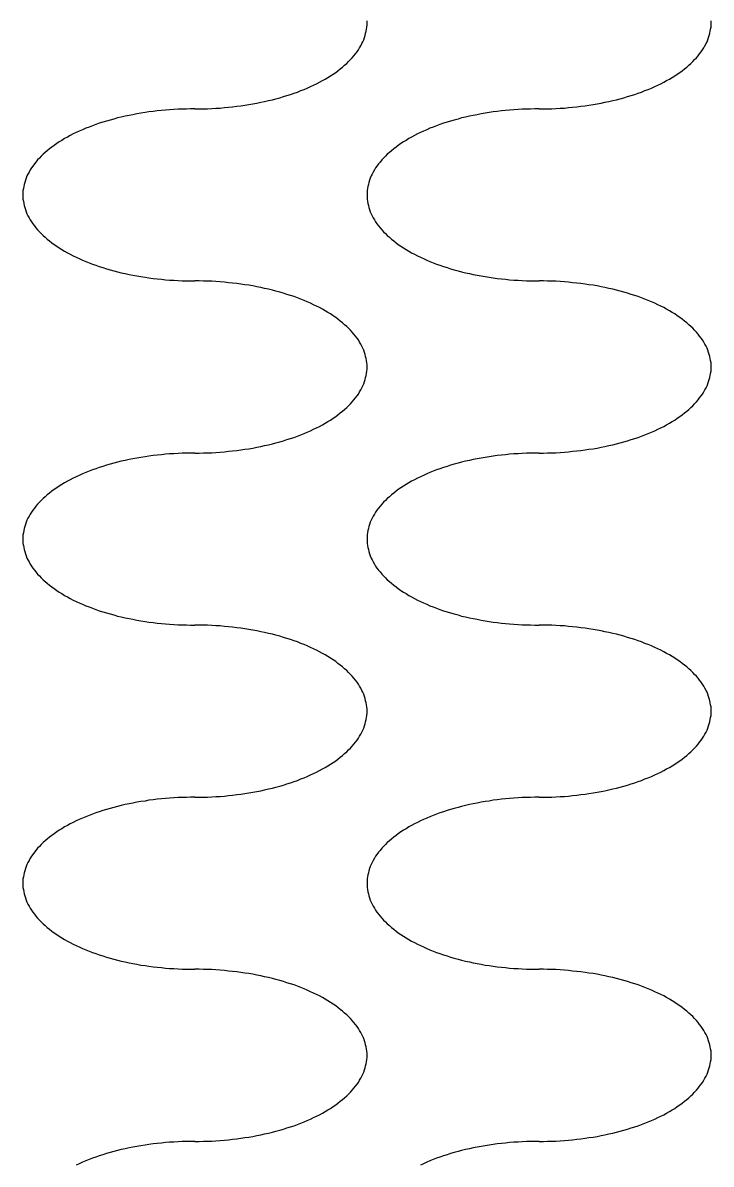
# Model space of a CAD drawing. Extents: x 0 to 40, y 0 to 70.
# Drawn here: x 29.6 to 30, y 50.587 to 51.25 of the extents above; entities that cross this region are included whole.
import ezdxf

# ---------------------------------------------------------------- set-up
doc = ezdxf.new("R2010")
doc.units = 0
doc.layers.add('AL_FOIL', color=2, linetype='CONTINUOUS')

msp = doc.modelspace()

# ---------------------------------------------------------------- linework, layer by layer
at = {"layer": 'AL_FOIL'}
for points in [[(29.7, 51.2, 0), (29.7025, 51.2, 0), (29.7049, 51.2001, 0), (29.7074, 51.2001, 0), (29.7098, 51.2002, 0), (29.7122, 51.2004, 0), (29.7147, 51.2005, 0), (29.7171, 51.2007, 0), (29.7195, 51.201, 0), (29.7219, 51.2012, 0), (29.7243, 51.2015, 0), (29.7267, 51.2018, 0), (29.729, 51.2022, 0), (29.7314, 51.2025, 0), (29.7337, 51.2029, 0), (29.736, 51.2034, 0), (29.7383, 51.2038, 0), (29.7405, 51.2043, 0), (29.7428, 51.2048, 0), (29.745, 51.2053, 0), (29.7471, 51.2059, 0), (29.7493, 51.2065, 0), (29.7514, 51.2071, 0), (29.7535, 51.2078, 0), (29.7556, 51.2084, 0), (29.7576, 51.2091, 0), (29.7596, 51.2098, 0), (29.7615, 51.2106, 0), (29.7634, 51.2113, 0), (29.7653, 51.2121, 0), (29.7672, 51.213, 0), (29.769, 51.2138, 0), (29.7707, 51.2146, 0), (29.7724, 51.2155, 0), (29.7741, 51.2164, 0), (29.7757, 51.2173, 0), (29.7773, 51.2183, 0), (29.7788, 51.2192, 0), (29.7803, 51.2202, 0), (29.7818, 51.2212, 0), (29.7831, 51.2222, 0), (29.7845, 51.2233, 0), (29.7858, 51.2243, 0), (29.787, 51.2254, 0), (29.7882, 51.2264, 0), (29.7893, 51.2275, 0), (29.7904, 51.2286, 0), (29.7914, 51.2297, 0), (29.7924, 51.2309, 0), (29.7933, 51.232, 0), (29.7942, 51.2332, 0), (29.795, 51.2343, 0), (29.7957, 51.2355, 0), (29.7964, 51.2367, 0), (29.797, 51.2379, 0), (29.7976, 51.239, 0), (29.7981, 51.2402, 0), (29.7985, 51.2415, 0), (29.7989, 51.2427, 0), (29.7992, 51.2439, 0), (29.7995, 51.2451, 0), (29.7997, 51.2463, 0), (29.7999, 51.2475, 0), (29.8, 51.2488, 0), (29.8, 51.25, 0), (29.8, 51.2512, 0)], [(29.9, 51.2, 0), (29.9025, 51.2, 0), (29.9049, 51.2001, 0), (29.9074, 51.2001, 0), (29.9098, 51.2002, 0), (29.9122, 51.2004, 0), (29.9147, 51.2005, 0), (29.9171, 51.2007, 0), (29.9195, 51.201, 0), (29.9219, 51.2012, 0), (29.9243, 51.2015, 0), (29.9267, 51.2018, 0), (29.929, 51.2022, 0), (29.9314, 51.2025, 0), (29.9337, 51.2029, 0), (29.936, 51.2034, 0), (29.9383, 51.2038, 0), (29.9405, 51.2043, 0), (29.9428, 51.2048, 0), (29.945, 51.2053, 0), (29.9471, 51.2059, 0), (29.9493, 51.2065, 0), (29.9514, 51.2071, 0), (29.9535, 51.2078, 0), (29.9556, 51.2084, 0), (29.9576, 51.2091, 0), (29.9596, 51.2098, 0), (29.9615, 51.2106, 0), (29.9634, 51.2113, 0), (29.9653, 51.2121, 0), (29.9672, 51.213, 0), (29.969, 51.2138, 0), (29.9707, 51.2146, 0), (29.9724, 51.2155, 0), (29.9741, 51.2164, 0), (29.9757, 51.2173, 0), (29.9773, 51.2183, 0), (29.9788, 51.2192, 0), (29.9803, 51.2202, 0), (29.9818, 51.2212, 0), (29.9831, 51.2222, 0), (29.9845, 51.2233, 0), (29.9858, 51.2243, 0), (29.987, 51.2254, 0), (29.9882, 51.2264, 0), (29.9893, 51.2275, 0), (29.9904, 51.2286, 0), (29.9914, 51.2297, 0), (29.9924, 51.2309, 0), (29.9933, 51.232, 0), (29.9942, 51.2332, 0), (29.995, 51.2343, 0), (29.9957, 51.2355, 0), (29.9964, 51.2367, 0), (29.997, 51.2379, 0), (29.9976, 51.239, 0), (29.9981, 51.2402, 0), (29.9985, 51.2415, 0), (29.9989, 51.2427, 0), (29.9992, 51.2439, 0), (29.9995, 51.2451, 0), (29.9997, 51.2463, 0), (29.9999, 51.2475, 0), (30, 51.2488, 0), (30, 51.25, 0), (30, 51.2512, 0)], [(29.7, 51.2, 0), (29.6975, 51.2, 0), (29.6951, 51.1999, 0), (29.6926, 51.1999, 0), (29.6902, 51.1998, 0), (29.6878, 51.1996, 0), (29.6853, 51.1995, 0), (29.6829, 51.1993, 0), (29.6805, 51.199, 0), (29.6781, 51.1988, 0), (29.6757, 51.1985, 0), (29.6733, 51.1982, 0), (29.671, 51.1978, 0), (29.6686, 51.1975, 0), (29.6663, 51.1971, 0), (29.664, 51.1966, 0), (29.6617, 51.1962, 0), (29.6595, 51.1957, 0), (29.6572, 51.1952, 0), (29.655, 51.1947, 0), (29.6529, 51.1941, 0), (29.6507, 51.1935, 0), (29.6486, 51.1929, 0), (29.6465, 51.1922, 0), (29.6444, 51.1916, 0), (29.6424, 51.1909, 0), (29.6404, 51.1902, 0), (29.6385, 51.1894, 0), (29.6366, 51.1887, 0), (29.6347, 51.1879, 0), (29.6328, 51.187, 0), (29.631, 51.1862, 0), (29.6293, 51.1854, 0), (29.6276, 51.1845, 0), (29.6259, 51.1836, 0), (29.6243, 51.1827, 0), (29.6227, 51.1817, 0), (29.6212, 51.1808, 0), (29.6197, 51.1798, 0), (29.6182, 51.1788, 0), (29.6169, 51.1778, 0), (29.6155, 51.1767, 0), (29.6142, 51.1757, 0), (29.613, 51.1746, 0), (29.6118, 51.1736, 0), (29.6107, 51.1725, 0), (29.6096, 51.1714, 0), (29.6086, 51.1703, 0), (29.6076, 51.1691, 0), (29.6067, 51.168, 0), (29.6058, 51.1668, 0), (29.605, 51.1657, 0), (29.6043, 51.1645, 0), (29.6036, 51.1633, 0), (29.603, 51.1621, 0), (29.6024, 51.161, 0), (29.6019, 51.1598, 0), (29.6015, 51.1585, 0), (29.6011, 51.1573, 0), (29.6008, 51.1561, 0), (29.6005, 51.1549, 0), (29.6003, 51.1537, 0), (29.6001, 51.1525, 0), (29.6, 51.1512, 0), (29.6, 51.15, 0), (29.6, 51.1488, 0), (29.6001, 51.1475, 0), (29.6003, 51.1463, 0), (29.6005, 51.1451, 0), (29.6008, 51.1439, 0), (29.6011, 51.1427, 0), (29.6015, 51.1415, 0), (29.6019, 51.1402, 0), (29.6024, 51.139, 0), (29.603, 51.1379, 0), (29.6036, 51.1367, 0), (29.6043, 51.1355, 0), (29.605, 51.1343, 0), (29.6058, 51.1332, 0), (29.6067, 51.132, 0), (29.6076, 51.1309, 0), (29.6086, 51.1297, 0), (29.6096, 51.1286, 0), (29.6107, 51.1275, 0), (29.6118, 51.1264, 0), (29.613, 51.1254, 0), (29.6142, 51.1243, 0), (29.6155, 51.1233, 0), (29.6169, 51.1222, 0), (29.6182, 51.1212, 0), (29.6197, 51.1202, 0), (29.6212, 51.1192, 0), (29.6227, 51.1183, 0), (29.6243, 51.1173, 0), (29.6259, 51.1164, 0), (29.6276, 51.1155, 0), (29.6293, 51.1146, 0), (29.631, 51.1138, 0), (29.6328, 51.113, 0), (29.6347, 51.1121, 0), (29.6366, 51.1113, 0), (29.6385, 51.1106, 0), (29.6404, 51.1098, 0), (29.6424, 51.1091, 0), (29.6444, 51.1084, 0), (29.6465, 51.1078, 0), (29.6486, 51.1071, 0), (29.6507, 51.1065, 0), (29.6529, 51.1059, 0), (29.655, 51.1053, 0), (29.6572, 51.1048, 0), (29.6595, 51.1043, 0), (29.6617, 51.1038, 0), (29.664, 51.1034, 0), (29.6663, 51.1029, 0), (29.6686, 51.1025, 0), (29.671, 51.1022, 0), (29.6733, 51.1018, 0), (29.6757, 51.1015, 0), (29.6781, 51.1012, 0), (29.6805, 51.101, 0), (29.6829, 51.1007, 0), (29.6853, 51.1005, 0), (29.6878, 51.1004, 0), (29.6902, 51.1002, 0), (29.6926, 51.1001, 0), (29.6951, 51.1001, 0), (29.6975, 51.1, 0), (29.7, 51.1, 0)], [(29.9, 51.2, 0), (29.8975, 51.2, 0), (29.8951, 51.1999, 0), (29.8926, 51.1999, 0), (29.8902, 51.1998, 0), (29.8878, 51.1996, 0), (29.8853, 51.1995, 0), (29.8829, 51.1993, 0), (29.8805, 51.199, 0), (29.8781, 51.1988, 0), (29.8757, 51.1985, 0), (29.8733, 51.1982, 0), (29.871, 51.1978, 0), (29.8686, 51.1975, 0), (29.8663, 51.1971, 0), (29.864, 51.1966, 0), (29.8617, 51.1962, 0), (29.8595, 51.1957, 0), (29.8572, 51.1952, 0), (29.855, 51.1947, 0), (29.8529, 51.1941, 0), (29.8507, 51.1935, 0), (29.8486, 51.1929, 0), (29.8465, 51.1922, 0), (29.8444, 51.1916, 0), (29.8424, 51.1909, 0), (29.8404, 51.1902, 0), (29.8385, 51.1894, 0), (29.8366, 51.1887, 0), (29.8347, 51.1879, 0), (29.8328, 51.187, 0), (29.831, 51.1862, 0), (29.8293, 51.1854, 0), (29.8276, 51.1845, 0), (29.8259, 51.1836, 0), (29.8243, 51.1827, 0), (29.8227, 51.1817, 0), (29.8212, 51.1808, 0), (29.8197, 51.1798, 0), (29.8182, 51.1788, 0), (29.8169, 51.1778, 0), (29.8155, 51.1767, 0), (29.8142, 51.1757, 0), (29.813, 51.1746, 0), (29.8118, 51.1736, 0), (29.8107, 51.1725, 0), (29.8096, 51.1714, 0), (29.8086, 51.1703, 0), (29.8076, 51.1691, 0), (29.8067, 51.168, 0), (29.8058, 51.1668, 0), (29.805, 51.1657, 0), (29.8043, 51.1645, 0), (29.8036, 51.1633, 0), (29.803, 51.1621, 0), (29.8024, 51.161, 0), (29.8019, 51.1598, 0), (29.8015, 51.1585, 0), (29.8011, 51.1573, 0), (29.8008, 51.1561, 0), (29.8005, 51.1549, 0), (29.8003, 51.1537, 0), (29.8001, 51.1525, 0), (29.8, 51.1512, 0), (29.8, 51.15, 0), (29.8, 51.1488, 0), (29.8001, 51.1475, 0), (29.8003, 51.1463, 0), (29.8005, 51.1451, 0), (29.8008, 51.1439, 0), (29.8011, 51.1427, 0), (29.8015, 51.1415, 0), (29.8019, 51.1402, 0), (29.8024, 51.139, 0), (29.803, 51.1379, 0), (29.8036, 51.1367, 0), (29.8043, 51.1355, 0), (29.805, 51.1343, 0), (29.8058, 51.1332, 0), (29.8067, 51.132, 0), (29.8076, 51.1309, 0), (29.8086, 51.1297, 0), (29.8096, 51.1286, 0), (29.8107, 51.1275, 0), (29.8118, 51.1264, 0), (29.813, 51.1254, 0), (29.8142, 51.1243, 0), (29.8155, 51.1233, 0), (29.8169, 51.1222, 0), (29.8182, 51.1212, 0), (29.8197, 51.1202, 0), (29.8212, 51.1192, 0), (29.8227, 51.1183, 0), (29.8243, 51.1173, 0), (29.8259, 51.1164, 0), (29.8276, 51.1155, 0), (29.8293, 51.1146, 0), (29.831, 51.1138, 0), (29.8328, 51.113, 0), (29.8347, 51.1121, 0), (29.8366, 51.1113, 0), (29.8385, 51.1106, 0), (29.8404, 51.1098, 0), (29.8424, 51.1091, 0), (29.8444, 51.1084, 0), (29.8465, 51.1078, 0), (29.8486, 51.1071, 0), (29.8507, 51.1065, 0), (29.8529, 51.1059, 0), (29.855, 51.1053, 0), (29.8572, 51.1048, 0), (29.8595, 51.1043, 0), (29.8617, 51.1038, 0), (29.864, 51.1034, 0), (29.8663, 51.1029, 0), (29.8686, 51.1025, 0), (29.871, 51.1022, 0), (29.8733, 51.1018, 0), (29.8757, 51.1015, 0), (29.8781, 51.1012, 0), (29.8805, 51.101, 0), (29.8829, 51.1007, 0), (29.8853, 51.1005, 0), (29.8878, 51.1004, 0), (29.8902, 51.1002, 0), (29.8926, 51.1001, 0), (29.8951, 51.1001, 0), (29.8975, 51.1, 0), (29.9, 51.1, 0)], [(29.7, 51, 0), (29.7025, 51, 0), (29.7049, 51.0001, 0), (29.7074, 51.0001, 0), (29.7098, 51.0002, 0), (29.7122, 51.0004, 0), (29.7147, 51.0005, 0), (29.7171, 51.0007, 0), (29.7195, 51.001, 0), (29.7219, 51.0012, 0), (29.7243, 51.0015, 0), (29.7267, 51.0018, 0), (29.729, 51.0022, 0), (29.7314, 51.0025, 0), (29.7337, 51.0029, 0), (29.736, 51.0034, 0), (29.7383, 51.0038, 0), (29.7405, 51.0043, 0), (29.7428, 51.0048, 0), (29.745, 51.0053, 0), (29.7471, 51.0059, 0), (29.7493, 51.0065, 0), (29.7514, 51.0071, 0), (29.7535, 51.0078, 0), (29.7556, 51.0084, 0), (29.7576, 51.0091, 0), (29.7596, 51.0098, 0), (29.7615, 51.0106, 0), (29.7634, 51.0113, 0), (29.7653, 51.0121, 0), (29.7672, 51.013, 0), (29.769, 51.0138, 0), (29.7707, 51.0146, 0), (29.7724, 51.0155, 0), (29.7741, 51.0164, 0), (29.7757, 51.0173, 0), (29.7773, 51.0183, 0), (29.7788, 51.0192, 0), (29.7803, 51.0202, 0), (29.7818, 51.0212, 0), (29.7831, 51.0222, 0), (29.7845, 51.0233, 0), (29.7858, 51.0243, 0), (29.787, 51.0254, 0), (29.7882, 51.0264, 0), (29.7893, 51.0275, 0), (29.7904, 51.0286, 0), (29.7914, 51.0297, 0), (29.7924, 51.0309, 0), (29.7933, 51.032, 0), (29.7942, 51.0332, 0), (29.795, 51.0343, 0), (29.7957, 51.0355, 0), (29.7964, 51.0367, 0), (29.797, 51.0379, 0), (29.7976, 51.039, 0), (29.7981, 51.0402, 0), (29.7985, 51.0415, 0), (29.7989, 51.0427, 0), (29.7992, 51.0439, 0), (29.7995, 51.0451, 0), (29.7997, 51.0463, 0), (29.7999, 51.0475, 0), (29.8, 51.0488, 0), (29.8, 51.05, 0), (29.8, 51.0512, 0), (29.7999, 51.0525, 0), (29.7997, 51.0537, 0), (29.7995, 51.0549, 0), (29.7992, 51.0561, 0), (29.7989, 51.0573, 0), (29.7985, 51.0585, 0), (29.7981, 51.0598, 0), (29.7976, 51.061, 0), (29.797, 51.0621, 0), (29.7964, 51.0633, 0), (29.7957, 51.0645, 0), (29.795, 51.0657, 0), (29.7942, 51.0668, 0), (29.7933, 51.068, 0), (29.7924, 51.0691, 0), (29.7914, 51.0703, 0), (29.7904, 51.0714, 0), (29.7893, 51.0725, 0), (29.7882, 51.0736, 0), (29.787, 51.0746, 0), (29.7858, 51.0757, 0), (29.7845, 51.0767, 0), (29.7831, 51.0778, 0), (29.7818, 51.0788, 0), (29.7803, 51.0798, 0), (29.7788, 51.0808, 0), (29.7773, 51.0817, 0), (29.7757, 51.0827, 0), (29.7741, 51.0836, 0), (29.7724, 51.0845, 0), (29.7707, 51.0854, 0), (29.769, 51.0862, 0), (29.7672, 51.087, 0), (29.7653, 51.0879, 0), (29.7634, 51.0887, 0), (29.7615, 51.0894, 0), (29.7596, 51.0902, 0), (29.7576, 51.0909, 0), (29.7556, 51.0916, 0), (29.7535, 51.0922, 0), (29.7514, 51.0929, 0), (29.7493, 51.0935, 0), (29.7471, 51.0941, 0), (29.745, 51.0947, 0), (29.7428, 51.0952, 0), (29.7405, 51.0957, 0), (29.7383, 51.0962, 0), (29.736, 51.0966, 0), (29.7337, 51.0971, 0), (29.7314, 51.0975, 0), (29.729, 51.0978, 0), (29.7267, 51.0982, 0), (29.7243, 51.0985, 0), (29.7219, 51.0988, 0), (29.7195, 51.099, 0), (29.7171, 51.0993, 0), (29.7147, 51.0995, 0), (29.7122, 51.0996, 0), (29.7098, 51.0998, 0), (29.7074, 51.0999, 0), (29.7049, 51.0999, 0), (29.7025, 51.1, 0), (29.7, 51.1, 0)], [(29.9, 51, 0), (29.9025, 51, 0), (29.9049, 51.0001, 0), (29.9074, 51.0001, 0), (29.9098, 51.0002, 0), (29.9122, 51.0004, 0), (29.9147, 51.0005, 0), (29.9171, 51.0007, 0), (29.9195, 51.001, 0), (29.9219, 51.0012, 0), (29.9243, 51.0015, 0), (29.9267, 51.0018, 0), (29.929, 51.0022, 0), (29.9314, 51.0025, 0), (29.9337, 51.0029, 0), (29.936, 51.0034, 0), (29.9383, 51.0038, 0), (29.9405, 51.0043, 0), (29.9428, 51.0048, 0), (29.945, 51.0053, 0), (29.9471, 51.0059, 0), (29.9493, 51.0065, 0), (29.9514, 51.0071, 0), (29.9535, 51.0078, 0), (29.9556, 51.0084, 0), (29.9576, 51.0091, 0), (29.9596, 51.0098, 0), (29.9615, 51.0106, 0), (29.9634, 51.0113, 0), (29.9653, 51.0121, 0), (29.9672, 51.013, 0), (29.969, 51.0138, 0), (29.9707, 51.0146, 0), (29.9724, 51.0155, 0), (29.9741, 51.0164, 0), (29.9757, 51.0173, 0), (29.9773, 51.0183, 0), (29.9788, 51.0192, 0), (29.9803, 51.0202, 0), (29.9818, 51.0212, 0), (29.9831, 51.0222, 0), (29.9845, 51.0233, 0), (29.9858, 51.0243, 0), (29.987, 51.0254, 0), (29.9882, 51.0264, 0), (29.9893, 51.0275, 0), (29.9904, 51.0286, 0), (29.9914, 51.0297, 0), (29.9924, 51.0309, 0), (29.9933, 51.032, 0), (29.9942, 51.0332, 0), (29.995, 51.0343, 0), (29.9957, 51.0355, 0), (29.9964, 51.0367, 0), (29.997, 51.0379, 0), (29.9976, 51.039, 0), (29.9981, 51.0402, 0), (29.9985, 51.0415, 0), (29.9989, 51.0427, 0), (29.9992, 51.0439, 0), (29.9995, 51.0451, 0), (29.9997, 51.0463, 0), (29.9999, 51.0475, 0), (30, 51.0488, 0), (30, 51.05, 0), (30, 51.0512, 0), (29.9999, 51.0525, 0), (29.9997, 51.0537, 0), (29.9995, 51.0549, 0), (29.9992, 51.0561, 0), (29.9989, 51.0573, 0), (29.9985, 51.0585, 0), (29.9981, 51.0598, 0), (29.9976, 51.061, 0), (29.997, 51.0621, 0), (29.9964, 51.0633, 0), (29.9957, 51.0645, 0), (29.995, 51.0657, 0), (29.9942, 51.0668, 0), (29.9933, 51.068, 0), (29.9924, 51.0691, 0), (29.9914, 51.0703, 0), (29.9904, 51.0714, 0), (29.9893, 51.0725, 0), (29.9882, 51.0736, 0), (29.987, 51.0746, 0), (29.9858, 51.0757, 0), (29.9845, 51.0767, 0), (29.9831, 51.0778, 0), (29.9818, 51.0788, 0), (29.9803, 51.0798, 0), (29.9788, 51.0808, 0), (29.9773, 51.0817, 0), (29.9757, 51.0827, 0), (29.9741, 51.0836, 0), (29.9724, 51.0845, 0), (29.9707, 51.0854, 0), (29.969, 51.0862, 0), (29.9672, 51.087, 0), (29.9653, 51.0879, 0), (29.9634, 51.0887, 0), (29.9615, 51.0894, 0), (29.9596, 51.0902, 0), (29.9576, 51.0909, 0), (29.9556, 51.0916, 0), (29.9535, 51.0922, 0), (29.9514, 51.0929, 0), (29.9493, 51.0935, 0), (29.9471, 51.0941, 0), (29.945, 51.0947, 0), (29.9428, 51.0952, 0), (29.9405, 51.0957, 0), (29.9383, 51.0962, 0), (29.936, 51.0966, 0), (29.9337, 51.0971, 0), (29.9314, 51.0975, 0), (29.929, 51.0978, 0), (29.9267, 51.0982, 0), (29.9243, 51.0985, 0), (29.9219, 51.0988, 0), (29.9195, 51.099, 0), (29.9171, 51.0993, 0), (29.9147, 51.0995, 0), (29.9122, 51.0996, 0), (29.9098, 51.0998, 0), (29.9074, 51.0999, 0), (29.9049, 51.0999, 0), (29.9025, 51.1, 0), (29.9, 51.1, 0)], [(29.7, 51, 0), (29.6975, 51, 0), (29.6951, 50.9999, 0), (29.6926, 50.9999, 0), (29.6902, 50.9998, 0), (29.6878, 50.9996, 0), (29.6853, 50.9995, 0), (29.6829, 50.9993, 0), (29.6805, 50.999, 0), (29.6781, 50.9988, 0), (29.6757, 50.9985, 0), (29.6733, 50.9982, 0), (29.671, 50.9978, 0), (29.6686, 50.9975, 0), (29.6663, 50.9971, 0), (29.664, 50.9966, 0), (29.6617, 50.9962, 0), (29.6595, 50.9957, 0), (29.6572, 50.9952, 0), (29.655, 50.9947, 0), (29.6529, 50.9941, 0), (29.6507, 50.9935, 0), (29.6486, 50.9929, 0), (29.6465, 50.9922, 0), (29.6444, 50.9916, 0), (29.6424, 50.9909, 0), (29.6404, 50.9902, 0), (29.6385, 50.9894, 0), (29.6366, 50.9887, 0), (29.6347, 50.9879, 0), (29.6328, 50.987, 0), (29.631, 50.9862, 0), (29.6293, 50.9854, 0), (29.6276, 50.9845, 0), (29.6259, 50.9836, 0), (29.6243, 50.9827, 0), (29.6227, 50.9817, 0), (29.6212, 50.9808, 0), (29.6197, 50.9798, 0), (29.6182, 50.9788, 0), (29.6169, 50.9778, 0), (29.6155, 50.9767, 0), (29.6142, 50.9757, 0), (29.613, 50.9746, 0), (29.6118, 50.9736, 0), (29.6107, 50.9725, 0), (29.6096, 50.9714, 0), (29.6086, 50.9703, 0), (29.6076, 50.9691, 0), (29.6067, 50.968, 0), (29.6058, 50.9668, 0), (29.605, 50.9657, 0), (29.6043, 50.9645, 0), (29.6036, 50.9633, 0), (29.603, 50.9621, 0), (29.6024, 50.961, 0), (29.6019, 50.9598, 0), (29.6015, 50.9585, 0), (29.6011, 50.9573, 0), (29.6008, 50.9561, 0), (29.6005, 50.9549, 0), (29.6003, 50.9537, 0), (29.6001, 50.9525, 0), (29.6, 50.9512, 0), (29.6, 50.95, 0), (29.6, 50.9488, 0), (29.6001, 50.9475, 0), (29.6003, 50.9463, 0), (29.6005, 50.9451, 0), (29.6008, 50.9439, 0), (29.6011, 50.9427, 0), (29.6015, 50.9415, 0), (29.6019, 50.9402, 0), (29.6024, 50.939, 0), (29.603, 50.9379, 0), (29.6036, 50.9367, 0), (29.6043, 50.9355, 0), (29.605, 50.9343, 0), (29.6058, 50.9332, 0), (29.6067, 50.932, 0), (29.6076, 50.9309, 0), (29.6086, 50.9297, 0), (29.6096, 50.9286, 0), (29.6107, 50.9275, 0), (29.6118, 50.9264, 0), (29.613, 50.9254, 0), (29.6142, 50.9243, 0), (29.6155, 50.9233, 0), (29.6169, 50.9222, 0), (29.6182, 50.9212, 0), (29.6197, 50.9202, 0), (29.6212, 50.9192, 0), (29.6227, 50.9183, 0), (29.6243, 50.9173, 0), (29.6259, 50.9164, 0), (29.6276, 50.9155, 0), (29.6293, 50.9146, 0), (29.631, 50.9138, 0), (29.6328, 50.913, 0), (29.6347, 50.9121, 0), (29.6366, 50.9113, 0), (29.6385, 50.9106, 0), (29.6404, 50.9098, 0), (29.6424, 50.9091, 0), (29.6444, 50.9084, 0), (29.6465, 50.9078, 0), (29.6486, 50.9071, 0), (29.6507, 50.9065, 0), (29.6529, 50.9059, 0), (29.655, 50.9053, 0), (29.6572, 50.9048, 0), (29.6595, 50.9043, 0), (29.6617, 50.9038, 0), (29.664, 50.9034, 0), (29.6663, 50.9029, 0), (29.6686, 50.9025, 0), (29.671, 50.9022, 0), (29.6733, 50.9018, 0), (29.6757, 50.9015, 0), (29.6781, 50.9012, 0), (29.6805, 50.901, 0), (29.6829, 50.9007, 0), (29.6853, 50.9005, 0), (29.6878, 50.9004, 0), (29.6902, 50.9002, 0), (29.6926, 50.9001, 0), (29.6951, 50.9001, 0), (29.6975, 50.9, 0), (29.7, 50.9, 0)], [(29.9, 51, 0), (29.8975, 51, 0), (29.8951, 50.9999, 0), (29.8926, 50.9999, 0), (29.8902, 50.9998, 0), (29.8878, 50.9996, 0), (29.8853, 50.9995, 0), (29.8829, 50.9993, 0), (29.8805, 50.999, 0), (29.8781, 50.9988, 0), (29.8757, 50.9985, 0), (29.8733, 50.9982, 0), (29.871, 50.9978, 0), (29.8686, 50.9975, 0), (29.8663, 50.9971, 0), (29.864, 50.9966, 0), (29.8617, 50.9962, 0), (29.8595, 50.9957, 0), (29.8572, 50.9952, 0), (29.855, 50.9947, 0), (29.8529, 50.9941, 0), (29.8507, 50.9935, 0), (29.8486, 50.9929, 0), (29.8465, 50.9922, 0), (29.8444, 50.9916, 0), (29.8424, 50.9909, 0), (29.8404, 50.9902, 0), (29.8385, 50.9894, 0), (29.8366, 50.9887, 0), (29.8347, 50.9879, 0), (29.8328, 50.987, 0), (29.831, 50.9862, 0), (29.8293, 50.9854, 0), (29.8276, 50.9845, 0), (29.8259, 50.9836, 0), (29.8243, 50.9827, 0), (29.8227, 50.9817, 0), (29.8212, 50.9808, 0), (29.8197, 50.9798, 0), (29.8182, 50.9788, 0), (29.8169, 50.9778, 0), (29.8155, 50.9767, 0), (29.8142, 50.9757, 0), (29.813, 50.9746, 0), (29.8118, 50.9736, 0), (29.8107, 50.9725, 0), (29.8096, 50.9714, 0), (29.8086, 50.9703, 0), (29.8076, 50.9691, 0), (29.8067, 50.968, 0), (29.8058, 50.9668, 0), (29.805, 50.9657, 0), (29.8043, 50.9645, 0), (29.8036, 50.9633, 0), (29.803, 50.9621, 0), (29.8024, 50.961, 0), (29.8019, 50.9598, 0), (29.8015, 50.9585, 0), (29.8011, 50.9573, 0), (29.8008, 50.9561, 0), (29.8005, 50.9549, 0), (29.8003, 50.9537, 0), (29.8001, 50.9525, 0), (29.8, 50.9512, 0), (29.8, 50.95, 0), (29.8, 50.9488, 0), (29.8001, 50.9475, 0), (29.8003, 50.9463, 0), (29.8005, 50.9451, 0), (29.8008, 50.9439, 0), (29.8011, 50.9427, 0), (29.8015, 50.9415, 0), (29.8019, 50.9402, 0), (29.8024, 50.939, 0), (29.803, 50.9379, 0), (29.8036, 50.9367, 0), (29.8043, 50.9355, 0), (29.805, 50.9343, 0), (29.8058, 50.9332, 0), (29.8067, 50.932, 0), (29.8076, 50.9309, 0), (29.8086, 50.9297, 0), (29.8096, 50.9286, 0), (29.8107, 50.9275, 0), (29.8118, 50.9264, 0), (29.813, 50.9254, 0), (29.8142, 50.9243, 0), (29.8155, 50.9233, 0), (29.8169, 50.9222, 0), (29.8182, 50.9212, 0), (29.8197, 50.9202, 0), (29.8212, 50.9192, 0), (29.8227, 50.9183, 0), (29.8243, 50.9173, 0), (29.8259, 50.9164, 0), (29.8276, 50.9155, 0), (29.8293, 50.9146, 0), (29.831, 50.9138, 0), (29.8328, 50.913, 0), (29.8347, 50.9121, 0), (29.8366, 50.9113, 0), (29.8385, 50.9106, 0), (29.8404, 50.9098, 0), (29.8424, 50.9091, 0), (29.8444, 50.9084, 0), (29.8465, 50.9078, 0), (29.8486, 50.9071, 0), (29.8507, 50.9065, 0), (29.8529, 50.9059, 0), (29.855, 50.9053, 0), (29.8572, 50.9048, 0), (29.8595, 50.9043, 0), (29.8617, 50.9038, 0), (29.864, 50.9034, 0), (29.8663, 50.9029, 0), (29.8686, 50.9025, 0), (29.871, 50.9022, 0), (29.8733, 50.9018, 0), (29.8757, 50.9015, 0), (29.8781, 50.9012, 0), (29.8805, 50.901, 0), (29.8829, 50.9007, 0), (29.8853, 50.9005, 0), (29.8878, 50.9004, 0), (29.8902, 50.9002, 0), (29.8926, 50.9001, 0), (29.8951, 50.9001, 0), (29.8975, 50.9, 0), (29.9, 50.9, 0)], [(29.7, 50.8, 0), (29.7025, 50.8, 0), (29.7049, 50.8001, 0), (29.7074, 50.8001, 0), (29.7098, 50.8002, 0), (29.7122, 50.8004, 0), (29.7147, 50.8005, 0), (29.7171, 50.8007, 0), (29.7195, 50.801, 0), (29.7219, 50.8012, 0), (29.7243, 50.8015, 0), (29.7267, 50.8018, 0), (29.729, 50.8022, 0), (29.7314, 50.8025, 0), (29.7337, 50.8029, 0), (29.736, 50.8034, 0), (29.7383, 50.8038, 0), (29.7405, 50.8043, 0), (29.7428, 50.8048, 0), (29.745, 50.8053, 0), (29.7471, 50.8059, 0), (29.7493, 50.8065, 0), (29.7514, 50.8071, 0), (29.7535, 50.8078, 0), (29.7556, 50.8084, 0), (29.7576, 50.8091, 0), (29.7596, 50.8098, 0), (29.7615, 50.8106, 0), (29.7634, 50.8113, 0), (29.7653, 50.8121, 0), (29.7672, 50.813, 0), (29.769, 50.8138, 0), (29.7707, 50.8146, 0), (29.7724, 50.8155, 0), (29.7741, 50.8164, 0), (29.7757, 50.8173, 0), (29.7773, 50.8183, 0), (29.7788, 50.8192, 0), (29.7803, 50.8202, 0), (29.7818, 50.8212, 0), (29.7831, 50.8222, 0), (29.7845, 50.8233, 0), (29.7858, 50.8243, 0), (29.787, 50.8254, 0), (29.7882, 50.8264, 0), (29.7893, 50.8275, 0), (29.7904, 50.8286, 0), (29.7914, 50.8297, 0), (29.7924, 50.8309, 0), (29.7933, 50.832, 0), (29.7942, 50.8332, 0), (29.795, 50.8343, 0), (29.7957, 50.8355, 0), (29.7964, 50.8367, 0), (29.797, 50.8379, 0), (29.7976, 50.839, 0), (29.7981, 50.8402, 0), (29.7985, 50.8415, 0), (29.7989, 50.8427, 0), (29.7992, 50.8439, 0), (29.7995, 50.8451, 0), (29.7997, 50.8463, 0), (29.7999, 50.8475, 0), (29.8, 50.8488, 0), (29.8, 50.85, 0), (29.8, 50.8512, 0), (29.7999, 50.8525, 0), (29.7997, 50.8537, 0), (29.7995, 50.8549, 0), (29.7992, 50.8561, 0), (29.7989, 50.8573, 0), (29.7985, 50.8585, 0), (29.7981, 50.8598, 0), (29.7976, 50.861, 0), (29.797, 50.8621, 0), (29.7964, 50.8633, 0), (29.7957, 50.8645, 0), (29.795, 50.8657, 0), (29.7942, 50.8668, 0), (29.7933, 50.868, 0), (29.7924, 50.8691, 0), (29.7914, 50.8703, 0), (29.7904, 50.8714, 0), (29.7893, 50.8725, 0), (29.7882, 50.8736, 0), (29.787, 50.8746, 0), (29.7858, 50.8757, 0), (29.7845, 50.8767, 0), (29.7831, 50.8778, 0), (29.7818, 50.8788, 0), (29.7803, 50.8798, 0), (29.7788, 50.8808, 0), (29.7773, 50.8817, 0), (29.7757, 50.8827, 0), (29.7741, 50.8836, 0), (29.7724, 50.8845, 0), (29.7707, 50.8854, 0), (29.769, 50.8862, 0), (29.7672, 50.887, 0), (29.7653, 50.8879, 0), (29.7634, 50.8887, 0), (29.7615, 50.8894, 0), (29.7596, 50.8902, 0), (29.7576, 50.8909, 0), (29.7556, 50.8916, 0), (29.7535, 50.8922, 0), (29.7514, 50.8929, 0), (29.7493, 50.8935, 0), (29.7471, 50.8941, 0), (29.745, 50.8947, 0), (29.7428, 50.8952, 0), (29.7405, 50.8957, 0), (29.7383, 50.8962, 0), (29.736, 50.8966, 0), (29.7337, 50.8971, 0), (29.7314, 50.8975, 0), (29.729, 50.8978, 0), (29.7267, 50.8982, 0), (29.7243, 50.8985, 0), (29.7219, 50.8988, 0), (29.7195, 50.899, 0), (29.7171, 50.8993, 0), (29.7147, 50.8995, 0), (29.7122, 50.8996, 0), (29.7098, 50.8998, 0), (29.7074, 50.8999, 0), (29.7049, 50.8999, 0), (29.7025, 50.9, 0), (29.7, 50.9, 0)], [(29.9, 50.8, 0), (29.9025, 50.8, 0), (29.9049, 50.8001, 0), (29.9074, 50.8001, 0), (29.9098, 50.8002, 0), (29.9122, 50.8004, 0), (29.9147, 50.8005, 0), (29.9171, 50.8007, 0), (29.9195, 50.801, 0), (29.9219, 50.8012, 0), (29.9243, 50.8015, 0), (29.9267, 50.8018, 0), (29.929, 50.8022, 0), (29.9314, 50.8025, 0), (29.9337, 50.8029, 0), (29.936, 50.8034, 0), (29.9383, 50.8038, 0), (29.9405, 50.8043, 0), (29.9428, 50.8048, 0), (29.945, 50.8053, 0), (29.9471, 50.8059, 0), (29.9493, 50.8065, 0), (29.9514, 50.8071, 0), (29.9535, 50.8078, 0), (29.9556, 50.8084, 0), (29.9576, 50.8091, 0), (29.9596, 50.8098, 0), (29.9615, 50.8106, 0), (29.9634, 50.8113, 0), (29.9653, 50.8121, 0), (29.9672, 50.813, 0), (29.969, 50.8138, 0), (29.9707, 50.8146, 0), (29.9724, 50.8155, 0), (29.9741, 50.8164, 0), (29.9757, 50.8173, 0), (29.9773, 50.8183, 0), (29.9788, 50.8192, 0), (29.9803, 50.8202, 0), (29.9818, 50.8212, 0), (29.9831, 50.8222, 0), (29.9845, 50.8233, 0), (29.9858, 50.8243, 0), (29.987, 50.8254, 0), (29.9882, 50.8264, 0), (29.9893, 50.8275, 0), (29.9904, 50.8286, 0), (29.9914, 50.8297, 0), (29.9924, 50.8309, 0), (29.9933, 50.832, 0), (29.9942, 50.8332, 0), (29.995, 50.8343, 0), (29.9957, 50.8355, 0), (29.9964, 50.8367, 0), (29.997, 50.8379, 0), (29.9976, 50.839, 0), (29.9981, 50.8402, 0), (29.9985, 50.8415, 0), (29.9989, 50.8427, 0), (29.9992, 50.8439, 0), (29.9995, 50.8451, 0), (29.9997, 50.8463, 0), (29.9999, 50.8475, 0), (30, 50.8488, 0), (30, 50.85, 0), (30, 50.8512, 0), (29.9999, 50.8525, 0), (29.9997, 50.8537, 0), (29.9995, 50.8549, 0), (29.9992, 50.8561, 0), (29.9989, 50.8573, 0), (29.9985, 50.8585, 0), (29.9981, 50.8598, 0), (29.9976, 50.861, 0), (29.997, 50.8621, 0), (29.9964, 50.8633, 0), (29.9957, 50.8645, 0), (29.995, 50.8657, 0), (29.9942, 50.8668, 0), (29.9933, 50.868, 0), (29.9924, 50.8691, 0), (29.9914, 50.8703, 0), (29.9904, 50.8714, 0), (29.9893, 50.8725, 0), (29.9882, 50.8736, 0), (29.987, 50.8746, 0), (29.9858, 50.8757, 0), (29.9845, 50.8767, 0), (29.9831, 50.8778, 0), (29.9818, 50.8788, 0), (29.9803, 50.8798, 0), (29.9788, 50.8808, 0), (29.9773, 50.8817, 0), (29.9757, 50.8827, 0), (29.9741, 50.8836, 0), (29.9724, 50.8845, 0), (29.9707, 50.8854, 0), (29.969, 50.8862, 0), (29.9672, 50.887, 0), (29.9653, 50.8879, 0), (29.9634, 50.8887, 0), (29.9615, 50.8894, 0), (29.9596, 50.8902, 0), (29.9576, 50.8909, 0), (29.9556, 50.8916, 0), (29.9535, 50.8922, 0), (29.9514, 50.8929, 0), (29.9493, 50.8935, 0), (29.9471, 50.8941, 0), (29.945, 50.8947, 0), (29.9428, 50.8952, 0), (29.9405, 50.8957, 0), (29.9383, 50.8962, 0), (29.936, 50.8966, 0), (29.9337, 50.8971, 0), (29.9314, 50.8975, 0), (29.929, 50.8978, 0), (29.9267, 50.8982, 0), (29.9243, 50.8985, 0), (29.9219, 50.8988, 0), (29.9195, 50.899, 0), (29.9171, 50.8993, 0), (29.9147, 50.8995, 0), (29.9122, 50.8996, 0), (29.9098, 50.8998, 0), (29.9074, 50.8999, 0), (29.9049, 50.8999, 0), (29.9025, 50.9, 0), (29.9, 50.9, 0)], [(29.7, 50.8, 0), (29.6975, 50.8, 0), (29.6951, 50.7999, 0), (29.6926, 50.7999, 0), (29.6902, 50.7998, 0), (29.6878, 50.7996, 0), (29.6853, 50.7995, 0), (29.6829, 50.7993, 0), (29.6805, 50.799, 0), (29.6781, 50.7988, 0), (29.6757, 50.7985, 0), (29.6733, 50.7982, 0), (29.671, 50.7978, 0), (29.6686, 50.7975, 0), (29.6663, 50.7971, 0), (29.664, 50.7966, 0), (29.6617, 50.7962, 0), (29.6595, 50.7957, 0), (29.6572, 50.7952, 0), (29.655, 50.7947, 0), (29.6529, 50.7941, 0), (29.6507, 50.7935, 0), (29.6486, 50.7929, 0), (29.6465, 50.7922, 0), (29.6444, 50.7916, 0), (29.6424, 50.7909, 0), (29.6404, 50.7902, 0), (29.6385, 50.7894, 0), (29.6366, 50.7887, 0), (29.6347, 50.7879, 0), (29.6328, 50.787, 0), (29.631, 50.7862, 0), (29.6293, 50.7854, 0), (29.6276, 50.7845, 0), (29.6259, 50.7836, 0), (29.6243, 50.7827, 0), (29.6227, 50.7817, 0), (29.6212, 50.7808, 0), (29.6197, 50.7798, 0), (29.6182, 50.7788, 0), (29.6169, 50.7778, 0), (29.6155, 50.7767, 0), (29.6142, 50.7757, 0), (29.613, 50.7746, 0), (29.6118, 50.7736, 0), (29.6107, 50.7725, 0), (29.6096, 50.7714, 0), (29.6086, 50.7703, 0), (29.6076, 50.7691, 0), (29.6067, 50.768, 0), (29.6058, 50.7668, 0), (29.605, 50.7657, 0), (29.6043, 50.7645, 0), (29.6036, 50.7633, 0), (29.603, 50.7621, 0), (29.6024, 50.761, 0), (29.6019, 50.7598, 0), (29.6015, 50.7585, 0), (29.6011, 50.7573, 0), (29.6008, 50.7561, 0), (29.6005, 50.7549, 0), (29.6003, 50.7537, 0), (29.6001, 50.7525, 0), (29.6, 50.7512, 0), (29.6, 50.75, 0), (29.6, 50.7488, 0), (29.6001, 50.7475, 0), (29.6003, 50.7463, 0), (29.6005, 50.7451, 0), (29.6008, 50.7439, 0), (29.6011, 50.7427, 0), (29.6015, 50.7415, 0), (29.6019, 50.7402, 0), (29.6024, 50.739, 0), (29.603, 50.7379, 0), (29.6036, 50.7367, 0), (29.6043, 50.7355, 0), (29.605, 50.7343, 0), (29.6058, 50.7332, 0), (29.6067, 50.732, 0), (29.6076, 50.7309, 0), (29.6086, 50.7297, 0), (29.6096, 50.7286, 0), (29.6107, 50.7275, 0), (29.6118, 50.7264, 0), (29.613, 50.7254, 0), (29.6142, 50.7243, 0), (29.6155, 50.7233, 0), (29.6169, 50.7222, 0), (29.6182, 50.7212, 0), (29.6197, 50.7202, 0), (29.6212, 50.7192, 0), (29.6227, 50.7183, 0), (29.6243, 50.7173, 0), (29.6259, 50.7164, 0), (29.6276, 50.7155, 0), (29.6293, 50.7146, 0), (29.631, 50.7138, 0), (29.6328, 50.713, 0), (29.6347, 50.7121, 0), (29.6366, 50.7113, 0), (29.6385, 50.7106, 0), (29.6404, 50.7098, 0), (29.6424, 50.7091, 0), (29.6444, 50.7084, 0), (29.6465, 50.7078, 0), (29.6486, 50.7071, 0), (29.6507, 50.7065, 0), (29.6529, 50.7059, 0), (29.655, 50.7053, 0), (29.6572, 50.7048, 0), (29.6595, 50.7043, 0), (29.6617, 50.7038, 0), (29.664, 50.7034, 0), (29.6663, 50.7029, 0), (29.6686, 50.7025, 0), (29.671, 50.7022, 0), (29.6733, 50.7018, 0), (29.6757, 50.7015, 0), (29.6781, 50.7012, 0), (29.6805, 50.701, 0), (29.6829, 50.7007, 0), (29.6853, 50.7005, 0), (29.6878, 50.7004, 0), (29.6902, 50.7002, 0), (29.6926, 50.7001, 0), (29.6951, 50.7001, 0), (29.6975, 50.7, 0), (29.7, 50.7, 0)], [(29.9, 50.8, 0), (29.8975, 50.8, 0), (29.8951, 50.7999, 0), (29.8926, 50.7999, 0), (29.8902, 50.7998, 0), (29.8878, 50.7996, 0), (29.8853, 50.7995, 0), (29.8829, 50.7993, 0), (29.8805, 50.799, 0), (29.8781, 50.7988, 0), (29.8757, 50.7985, 0), (29.8733, 50.7982, 0), (29.871, 50.7978, 0), (29.8686, 50.7975, 0), (29.8663, 50.7971, 0), (29.864, 50.7966, 0), (29.8617, 50.7962, 0), (29.8595, 50.7957, 0), (29.8572, 50.7952, 0), (29.855, 50.7947, 0), (29.8529, 50.7941, 0), (29.8507, 50.7935, 0), (29.8486, 50.7929, 0), (29.8465, 50.7922, 0), (29.8444, 50.7916, 0), (29.8424, 50.7909, 0), (29.8404, 50.7902, 0), (29.8385, 50.7894, 0), (29.8366, 50.7887, 0), (29.8347, 50.7879, 0), (29.8328, 50.787, 0), (29.831, 50.7862, 0), (29.8293, 50.7854, 0), (29.8276, 50.7845, 0), (29.8259, 50.7836, 0), (29.8243, 50.7827, 0), (29.8227, 50.7817, 0), (29.8212, 50.7808, 0), (29.8197, 50.7798, 0), (29.8182, 50.7788, 0), (29.8169, 50.7778, 0), (29.8155, 50.7767, 0), (29.8142, 50.7757, 0), (29.813, 50.7746, 0), (29.8118, 50.7736, 0), (29.8107, 50.7725, 0), (29.8096, 50.7714, 0), (29.8086, 50.7703, 0), (29.8076, 50.7691, 0), (29.8067, 50.768, 0), (29.8058, 50.7668, 0), (29.805, 50.7657, 0), (29.8043, 50.7645, 0), (29.8036, 50.7633, 0), (29.803, 50.7621, 0), (29.8024, 50.761, 0), (29.8019, 50.7598, 0), (29.8015, 50.7585, 0), (29.8011, 50.7573, 0), (29.8008, 50.7561, 0), (29.8005, 50.7549, 0), (29.8003, 50.7537, 0), (29.8001, 50.7525, 0), (29.8, 50.7512, 0), (29.8, 50.75, 0), (29.8, 50.7488, 0), (29.8001, 50.7475, 0), (29.8003, 50.7463, 0), (29.8005, 50.7451, 0), (29.8008, 50.7439, 0), (29.8011, 50.7427, 0), (29.8015, 50.7415, 0), (29.8019, 50.7402, 0), (29.8024, 50.739, 0), (29.803, 50.7379, 0), (29.8036, 50.7367, 0), (29.8043, 50.7355, 0), (29.805, 50.7343, 0), (29.8058, 50.7332, 0), (29.8067, 50.732, 0), (29.8076, 50.7309, 0), (29.8086, 50.7297, 0), (29.8096, 50.7286, 0), (29.8107, 50.7275, 0), (29.8118, 50.7264, 0), (29.813, 50.7254, 0), (29.8142, 50.7243, 0), (29.8155, 50.7233, 0), (29.8169, 50.7222, 0), (29.8182, 50.7212, 0), (29.8197, 50.7202, 0), (29.8212, 50.7192, 0), (29.8227, 50.7183, 0), (29.8243, 50.7173, 0), (29.8259, 50.7164, 0), (29.8276, 50.7155, 0), (29.8293, 50.7146, 0), (29.831, 50.7138, 0), (29.8328, 50.713, 0), (29.8347, 50.7121, 0), (29.8366, 50.7113, 0), (29.8385, 50.7106, 0), (29.8404, 50.7098, 0), (29.8424, 50.7091, 0), (29.8444, 50.7084, 0), (29.8465, 50.7078, 0), (29.8486, 50.7071, 0), (29.8507, 50.7065, 0), (29.8529, 50.7059, 0), (29.855, 50.7053, 0), (29.8572, 50.7048, 0), (29.8595, 50.7043, 0), (29.8617, 50.7038, 0), (29.864, 50.7034, 0), (29.8663, 50.7029, 0), (29.8686, 50.7025, 0), (29.871, 50.7022, 0), (29.8733, 50.7018, 0), (29.8757, 50.7015, 0), (29.8781, 50.7012, 0), (29.8805, 50.701, 0), (29.8829, 50.7007, 0), (29.8853, 50.7005, 0), (29.8878, 50.7004, 0), (29.8902, 50.7002, 0), (29.8926, 50.7001, 0), (29.8951, 50.7001, 0), (29.8975, 50.7, 0), (29.9, 50.7, 0)], [(29.7, 50.6, 0), (29.7025, 50.6, 0), (29.7049, 50.6001, 0), (29.7074, 50.6001, 0), (29.7098, 50.6002, 0), (29.7122, 50.6004, 0), (29.7147, 50.6005, 0), (29.7171, 50.6007, 0), (29.7195, 50.601, 0), (29.7219, 50.6012, 0), (29.7243, 50.6015, 0), (29.7267, 50.6018, 0), (29.729, 50.6022, 0), (29.7314, 50.6025, 0), (29.7337, 50.6029, 0), (29.736, 50.6034, 0), (29.7383, 50.6038, 0), (29.7405, 50.6043, 0), (29.7428, 50.6048, 0), (29.745, 50.6053, 0), (29.7471, 50.6059, 0), (29.7493, 50.6065, 0), (29.7514, 50.6071, 0), (29.7535, 50.6078, 0), (29.7556, 50.6084, 0), (29.7576, 50.6091, 0), (29.7596, 50.6098, 0), (29.7615, 50.6106, 0), (29.7634, 50.6113, 0), (29.7653, 50.6121, 0), (29.7672, 50.613, 0), (29.769, 50.6138, 0), (29.7707, 50.6146, 0), (29.7724, 50.6155, 0), (29.7741, 50.6164, 0), (29.7757, 50.6173, 0), (29.7773, 50.6183, 0), (29.7788, 50.6192, 0), (29.7803, 50.6202, 0), (29.7818, 50.6212, 0), (29.7831, 50.6222, 0), (29.7845, 50.6233, 0), (29.7858, 50.6243, 0), (29.787, 50.6254, 0), (29.7882, 50.6264, 0), (29.7893, 50.6275, 0), (29.7904, 50.6286, 0), (29.7914, 50.6297, 0), (29.7924, 50.6309, 0), (29.7933, 50.632, 0), (29.7942, 50.6332, 0), (29.795, 50.6343, 0), (29.7957, 50.6355, 0), (29.7964, 50.6367, 0), (29.797, 50.6379, 0), (29.7976, 50.639, 0), (29.7981, 50.6402, 0), (29.7985, 50.6415, 0), (29.7989, 50.6427, 0), (29.7992, 50.6439, 0), (29.7995, 50.6451, 0), (29.7997, 50.6463, 0), (29.7999, 50.6475, 0), (29.8, 50.6488, 0), (29.8, 50.65, 0), (29.8, 50.6512, 0), (29.7999, 50.6525, 0), (29.7997, 50.6537, 0), (29.7995, 50.6549, 0), (29.7992, 50.6561, 0), (29.7989, 50.6573, 0), (29.7985, 50.6585, 0), (29.7981, 50.6598, 0), (29.7976, 50.661, 0), (29.797, 50.6621, 0), (29.7964, 50.6633, 0), (29.7957, 50.6645, 0), (29.795, 50.6657, 0), (29.7942, 50.6668, 0), (29.7933, 50.668, 0), (29.7924, 50.6691, 0), (29.7914, 50.6703, 0), (29.7904, 50.6714, 0), (29.7893, 50.6725, 0), (29.7882, 50.6736, 0), (29.787, 50.6746, 0), (29.7858, 50.6757, 0), (29.7845, 50.6767, 0), (29.7831, 50.6778, 0), (29.7818, 50.6788, 0), (29.7803, 50.6798, 0), (29.7788, 50.6808, 0), (29.7773, 50.6817, 0), (29.7757, 50.6827, 0), (29.7741, 50.6836, 0), (29.7724, 50.6845, 0), (29.7707, 50.6854, 0), (29.769, 50.6862, 0), (29.7672, 50.687, 0), (29.7653, 50.6879, 0), (29.7634, 50.6887, 0), (29.7615, 50.6894, 0), (29.7596, 50.6902, 0), (29.7576, 50.6909, 0), (29.7556, 50.6916, 0), (29.7535, 50.6922, 0), (29.7514, 50.6929, 0), (29.7493, 50.6935, 0), (29.7471, 50.6941, 0), (29.745, 50.6947, 0), (29.7428, 50.6952, 0), (29.7405, 50.6957, 0), (29.7383, 50.6962, 0), (29.736, 50.6966, 0), (29.7337, 50.6971, 0), (29.7314, 50.6975, 0), (29.729, 50.6978, 0), (29.7267, 50.6982, 0), (29.7243, 50.6985, 0), (29.7219, 50.6988, 0), (29.7195, 50.699, 0), (29.7171, 50.6993, 0), (29.7147, 50.6995, 0), (29.7122, 50.6996, 0), (29.7098, 50.6998, 0), (29.7074, 50.6999, 0), (29.7049, 50.6999, 0), (29.7025, 50.7, 0), (29.7, 50.7, 0)], [(29.9, 50.6, 0), (29.9025, 50.6, 0), (29.9049, 50.6001, 0), (29.9074, 50.6001, 0), (29.9098, 50.6002, 0), (29.9122, 50.6004, 0), (29.9147, 50.6005, 0), (29.9171, 50.6007, 0), (29.9195, 50.601, 0), (29.9219, 50.6012, 0), (29.9243, 50.6015, 0), (29.9267, 50.6018, 0), (29.929, 50.6022, 0), (29.9314, 50.6025, 0), (29.9337, 50.6029, 0), (29.936, 50.6034, 0), (29.9383, 50.6038, 0), (29.9405, 50.6043, 0), (29.9428, 50.6048, 0), (29.945, 50.6053, 0), (29.9471, 50.6059, 0), (29.9493, 50.6065, 0), (29.9514, 50.6071, 0), (29.9535, 50.6078, 0), (29.9556, 50.6084, 0), (29.9576, 50.6091, 0), (29.9596, 50.6098, 0), (29.9615, 50.6106, 0), (29.9634, 50.6113, 0), (29.9653, 50.6121, 0), (29.9672, 50.613, 0), (29.969, 50.6138, 0), (29.9707, 50.6146, 0), (29.9724, 50.6155, 0), (29.9741, 50.6164, 0), (29.9757, 50.6173, 0), (29.9773, 50.6183, 0), (29.9788, 50.6192, 0), (29.9803, 50.6202, 0), (29.9818, 50.6212, 0), (29.9831, 50.6222, 0), (29.9845, 50.6233, 0), (29.9858, 50.6243, 0), (29.987, 50.6254, 0), (29.9882, 50.6264, 0), (29.9893, 50.6275, 0), (29.9904, 50.6286, 0), (29.9914, 50.6297, 0), (29.9924, 50.6309, 0), (29.9933, 50.632, 0), (29.9942, 50.6332, 0), (29.995, 50.6343, 0), (29.9957, 50.6355, 0), (29.9964, 50.6367, 0), (29.997, 50.6379, 0), (29.9976, 50.639, 0), (29.9981, 50.6402, 0), (29.9985, 50.6415, 0), (29.9989, 50.6427, 0), (29.9992, 50.6439, 0), (29.9995, 50.6451, 0), (29.9997, 50.6463, 0), (29.9999, 50.6475, 0), (30, 50.6488, 0), (30, 50.65, 0), (30, 50.6512, 0), (29.9999, 50.6525, 0), (29.9997, 50.6537, 0), (29.9995, 50.6549, 0), (29.9992, 50.6561, 0), (29.9989, 50.6573, 0), (29.9985, 50.6585, 0), (29.9981, 50.6598, 0), (29.9976, 50.661, 0), (29.997, 50.6621, 0), (29.9964, 50.6633, 0), (29.9957, 50.6645, 0), (29.995, 50.6657, 0), (29.9942, 50.6668, 0), (29.9933, 50.668, 0), (29.9924, 50.6691, 0), (29.9914, 50.6703, 0), (29.9904, 50.6714, 0), (29.9893, 50.6725, 0), (29.9882, 50.6736, 0), (29.987, 50.6746, 0), (29.9858, 50.6757, 0), (29.9845, 50.6767, 0), (29.9831, 50.6778, 0), (29.9818, 50.6788, 0), (29.9803, 50.6798, 0), (29.9788, 50.6808, 0), (29.9773, 50.6817, 0), (29.9757, 50.6827, 0), (29.9741, 50.6836, 0), (29.9724, 50.6845, 0), (29.9707, 50.6854, 0), (29.969, 50.6862, 0), (29.9672, 50.687, 0), (29.9653, 50.6879, 0), (29.9634, 50.6887, 0), (29.9615, 50.6894, 0), (29.9596, 50.6902, 0), (29.9576, 50.6909, 0), (29.9556, 50.6916, 0), (29.9535, 50.6922, 0), (29.9514, 50.6929, 0), (29.9493, 50.6935, 0), (29.9471, 50.6941, 0), (29.945, 50.6947, 0), (29.9428, 50.6952, 0), (29.9405, 50.6957, 0), (29.9383, 50.6962, 0), (29.936, 50.6966, 0), (29.9337, 50.6971, 0), (29.9314, 50.6975, 0), (29.929, 50.6978, 0), (29.9267, 50.6982, 0), (29.9243, 50.6985, 0), (29.9219, 50.6988, 0), (29.9195, 50.699, 0), (29.9171, 50.6993, 0), (29.9147, 50.6995, 0), (29.9122, 50.6996, 0), (29.9098, 50.6998, 0), (29.9074, 50.6999, 0), (29.9049, 50.6999, 0), (29.9025, 50.7, 0), (29.9, 50.7, 0)], [(29.7, 50.6, 0), (29.6975, 50.6, 0), (29.6951, 50.5999, 0), (29.6926, 50.5999, 0), (29.6902, 50.5998, 0), (29.6878, 50.5996, 0), (29.6853, 50.5995, 0), (29.6829, 50.5993, 0), (29.6805, 50.599, 0), (29.6781, 50.5988, 0), (29.6757, 50.5985, 0), (29.6733, 50.5982, 0), (29.671, 50.5978, 0), (29.6686, 50.5975, 0), (29.6663, 50.5971, 0), (29.664, 50.5966, 0), (29.6617, 50.5962, 0), (29.6595, 50.5957, 0), (29.6572, 50.5952, 0), (29.655, 50.5947, 0), (29.6529, 50.5941, 0), (29.6507, 50.5935, 0), (29.6486, 50.5929, 0), (29.6465, 50.5922, 0), (29.6444, 50.5916, 0), (29.6424, 50.5909, 0), (29.6404, 50.5902, 0), (29.6385, 50.5894, 0), (29.6366, 50.5887, 0), (29.6347, 50.5879, 0), (29.6328, 50.587, 0), (29.631, 50.5862, 0)], [(29.9, 50.6, 0), (29.8975, 50.6, 0), (29.8951, 50.5999, 0), (29.8926, 50.5999, 0), (29.8902, 50.5998, 0), (29.8878, 50.5996, 0), (29.8853, 50.5995, 0), (29.8829, 50.5993, 0), (29.8805, 50.599, 0), (29.8781, 50.5988, 0), (29.8757, 50.5985, 0), (29.8733, 50.5982, 0), (29.871, 50.5978, 0), (29.8686, 50.5975, 0), (29.8663, 50.5971, 0), (29.864, 50.5966, 0), (29.8617, 50.5962, 0), (29.8595, 50.5957, 0), (29.8572, 50.5952, 0), (29.855, 50.5947, 0), (29.8529, 50.5941, 0), (29.8507, 50.5935, 0), (29.8486, 50.5929, 0), (29.8465, 50.5922, 0), (29.8444, 50.5916, 0), (29.8424, 50.5909, 0), (29.8404, 50.5902, 0), (29.8385, 50.5894, 0), (29.8366, 50.5887, 0), (29.8347, 50.5879, 0), (29.8328, 50.587, 0), (29.831, 50.5862, 0)]]:
    msp.add_polyline3d(points, dxfattribs=at)

doc.saveas('drawing.dxf')
